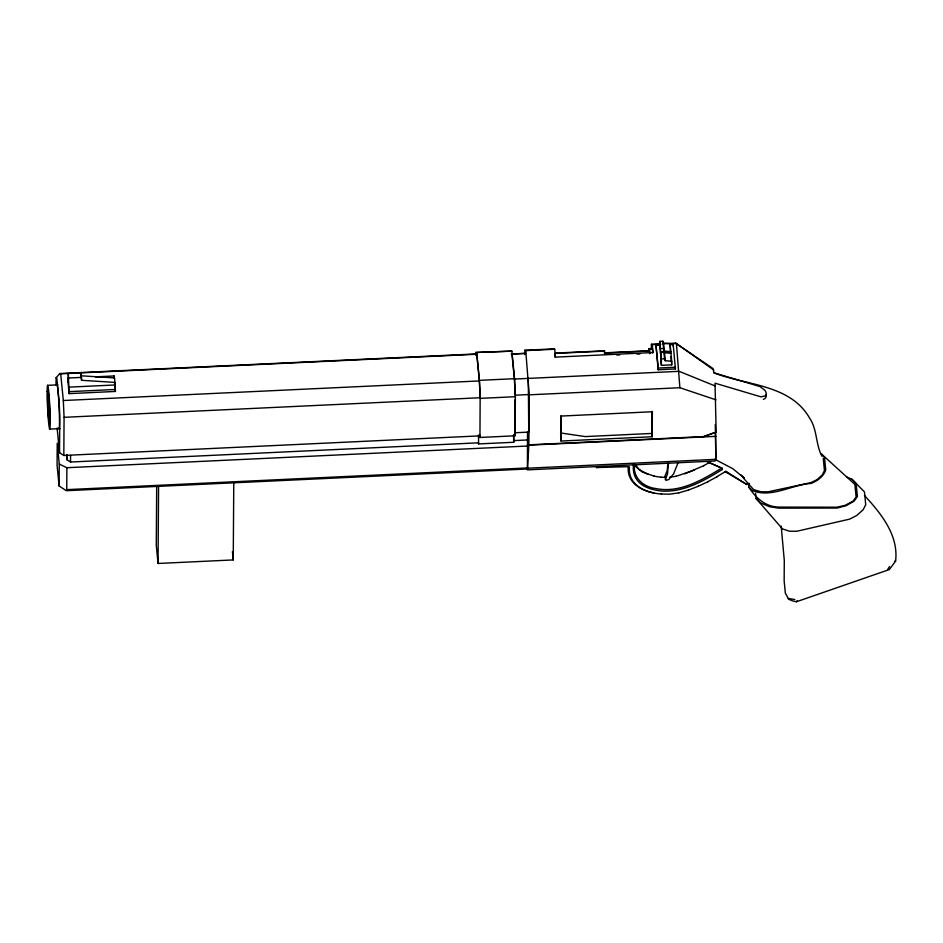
<?xml version="1.0" encoding="UTF-8"?>
<svg xmlns="http://www.w3.org/2000/svg" width="943" height="943" viewBox="0 0 943 943"><rect width="100%" height="100%" fill="white"/><g stroke="black" fill="none" stroke-linecap="round" stroke-linejoin="round"><path stroke-width="1.41" d="M513.758 434.77L513.711 442.267L478.584 443.917L478.478 442.821L70.525 462.023L66.918 459.76L66.941 454.479M475.767 355.417L475.779 352.482L511.86 351.126L514.548 378.697L515.373 396.708L515.078 435.807L479.952 437.458L479.704 434.923M648.831 351.574L648.843 348.71L651.684 348.545L652.379 348.827L652.756 352.953M56.026 384.897L56.085 377.778L59.81 373.546L475.885 353.955L476.769 354.238L479.374 380.937L480.152 397.734L479.952 437.458M59.103 485.999L59.256 464.074L57.228 443.257L57.075 465.194L59.103 485.999L66.316 490.702L527.408 468.989L527.526 431.894M479.881 435.866L63.818 455.457L59.527 452.77L59.786 415.78L59.161 402.307L56.792 378.002L56.085 377.778M63.818 455.457L64.077 417.325L63.311 400.527L60.706 373.829L59.81 373.546M59.256 464.074L66.882 467.716L66.729 489.641L527.832 467.928M69.122 393.632L68.32 373.499L68.261 382.646L67.825 378.143L67.813 380.123L69.122 393.632L115.435 391.451L114.586 377.907L81.122 375.797L81.145 372.898L81.57 380.3L115.022 382.41M70.525 462.023L70.572 455.552M114.115 377.943L114.127 375.962L95.314 376.846M156.691 485.857L156.279 545.349L158.047 563.466L233.239 559.93L233.77 483.016M158.047 563.466L158.577 486.564M478.584 443.917L478.525 435.053M513.711 442.267L513.581 435.242M515.102 399.537L514.878 432.754L528.764 432.106L528.292 378.402M524.827 354.627L524.862 350.242L553.836 348.875L554.708 349.24L555.474 357.126L653.039 352.529L652.273 344.643L651.401 344.278L651.365 348.662M716.161 432.33L715.525 432.083L715.784 459.335L715.112 461.009L527.455 469.85L528.858 444.813L703.502 436.597L716.161 432.33L715.03 383.188L760.907 396.838L765.339 395.848A6.589 4.126 33.9 0 0 764.785 390.213L759.905 386.512L714.028 372.862L712.943 368.501L675.542 343.146L662.764 343.747M528.858 444.813L529.2 394.822L525.734 350.607L524.862 350.242M560.885 415.686L561.05 441.041L652.202 436.75L652.379 411.761L561.226 416.052L561.05 441.041M652.202 436.75L652.037 411.396M660.3 345.126L655.998 345.338L658.19 369.739L675.412 368.937L675.424 367.228L658.202 368.041L658.19 369.739M659.77 341.378L661.42 365.33L671.711 364.847L671.734 361.275L670.025 343.676L663.566 343.087L662.835 341.236L659.77 341.378L661.42 365.33M671.734 361.275L665.275 360.697L664.497 352.717L663.837 351.539L660.772 351.68L661.444 361.758M670.025 343.676L670.532 352.658M673.196 346.222L673.208 344.525L670.343 344.655M660.666 353.79L660.772 351.68M781.193 526.159L784.293 560.496L784.152 580.841L785.342 593.123L788.69 599.276L792.886 600.997L796.422 601.764L889.355 569.548L895.591 561.073C898.762 535.153 880.915 513.298 864.436 495.476M668.045 462.011L667.173 470.71L664.898 476.25L666.029 480.329L668.764 479.539L673.656 473.787L678.158 462.447M668.481 462.895L667.491 474.081L665.228 479.622M633.448 464.428C631.48 483.134 646.639 489.617 662.375 491.091C684.253 492.234 704.268 480.576 722.291 469.52L722.362 468.412L707.439 461.787L722.362 468.412M887.87 569.148L889.544 566.554M796.422 601.764L797.306 600.55M716.892 476.734L725.78 471.311L746.821 484.513L749.473 483.429M703.49 465.771L709.831 462.294M707.686 481.779L717.482 476.521M704.008 465.594L684.795 473.822M697.95 486.376L708.205 481.602M702.936 436.963L714.264 432.566M694.567 470.05L676.037 476.321M688.095 490.207L698.386 486.234M678.524 492.941L688.425 490.101M669.624 477.229L676.214 476.262M678.701 492.883L669.636 494.179L661.291 494.014M648.843 348.71L652.379 348.827M597.473 467.504L596.365 467.563L628.297 466.679L629.476 467.41C627.908 482.144 641.122 490.796 653.923 492.894M651.401 344.278L659.923 343.877M475.779 352.482L511.86 351.126M525.734 350.607L554.708 349.24M652.273 344.643L660.795 344.242M669.318 343.841L676.414 343.511L713.804 370.021M60.706 373.829L476.769 354.238M511.13 354.12L525.852 353.342L511.966 354.002L514.277 377.66M555.592 353.071L604.157 350.82L605.158 354.474M554.814 353.425L604.84 351.102M660.477 348.674L663.554 348.533L664.344 351.055L670.803 351.645L660.513 352.128M68.768 378.002L81.581 377.4M604.298 352.847L648.984 350.749L649.81 353.625M604.887 353.083L649.574 350.985M616.793 355.063L619.681 354.922M636.973 354.108L639.861 353.979M47.574 385.333L57.865 384.85M661.479 358.988L664.556 358.835L665.275 360.697M68.698 387.149L115.011 384.968M69.134 391.651L115.447 389.471M476.734 352.776L479.421 380.347L514.548 378.697M63.311 400.527L479.374 380.937M529.023 394.539L515.137 395.2L514.406 379.051L679.125 371.318L715.372 386.064M529.2 394.822L679.891 387.726L716.008 399.856M64.077 417.325L480.152 397.734M515.373 396.708L480.246 398.359L479.421 380.347M49.79 429.089L60.081 428.605M651.884 433.438L585.249 436.585L560.543 432.955M513.546 440.617L527.467 439.957M528.28 445.19L715.949 436.35M66.882 467.716L527.986 446.004M528.127 468.176L715.784 459.335M726.64 471.524L725.132 471.571L746.821 484.513M661.019 477.252L665.522 477.358M894.86 561.026L895.591 561.073M664.497 352.717L670.968 353.307M654.088 476.215L661.314 477.276M661.573 494.038C646.309 493.059 626.494 485.374 628.297 466.679L629.476 467.41M794.866 599.536L788.383 598.451L788.69 599.276M654.548 476.262L642.348 472.054L635.287 466.278M713.934 372.815C746.125 385.487 790.081 384.19 809.471 417.879C817.463 429.454 815.436 444.118 821.99 456.282M675.542 343.146L676.414 343.511L679.891 387.726M846.873 477.075L851.93 479.221L864.472 491.928L865.721 504.717L863.14 509.762L856.751 515.456L849.631 519.133L796.894 531.239L789.527 531.239L782.454 528.893L756.133 498.552L755.579 493.354M648.395 474.518L639.048 469.531L635.558 464.734M748.895 487.283L752.514 490.678C771.928 498.246 791.896 484.584 811.286 483.417C817.392 480.753 823.569 476.651 825.738 470.027L824.5 457.402L821.424 453.925L854.888 484.407L856.114 497.044L852.955 501.252L845.282 505.271L836.913 507.204L778.93 507.098C765.633 506.91 755.661 497.975 748.895 487.283L748.506 483.488M741.08 475.013L744.239 478.042L732.782 468.683L715.171 459.441L715.961 457.567L715.277 424.515M756.133 498.552L760.412 502.855L769.441 506.686L778.67 508.147L837.16 508.053L846.024 505.707L854.075 501.204L857.399 496.513L856.126 483.5L851.93 479.221M742.825 477.406L753.622 489.641L760.918 491.763L768.215 491.786L810.98 482.604L816.897 479.739L822.32 474.907L824.441 470.581L823.251 458.298M722.291 469.52L721.489 468.2C701.993 480.07 679.479 493.448 655.75 488.533C643.173 486.989 632.564 477.523 634.498 463.921M58.607 428.228L59.044 428.994L59.35 427.144A22.491 1.167 87.3 0 0 59.185 409.097A22.314 1.167 87.3 0 0 56.792 384.544M514.689 431.988L515.078 435.807M673.208 344.525L675.412 368.937M670.921 356.713L671.711 364.847M663.566 343.087L664.344 351.055M662.835 341.236L663.554 348.533M663.837 351.539L664.556 358.835M655.998 345.338L658.202 368.041M232.426 551.561L233.239 559.93M114.127 375.962L114.351 378.214M114.551 382.445L115.435 391.451M81.122 375.797L81.57 380.3M66.493 455.445L66.918 459.76M57.11 427.922L59.527 452.77M649.527 349.004L649.951 353.495M554.932 354.804L555.191 357.538M765.964 394.516A6.966 4.68 23.7 0 1 765.303 398.123A7.591 5.104 23.7 0 1 763.37 399.337M47.15 391.451A21.96 1.143 87.3 0 0 49.366 428.299A21.96 1.143 87.3 0 0 49.543 401.883A21.96 1.143 87.3 0 0 47.15 391.451M47.586 395.883A15.795 0.825 87.3 0 0 49.177 422.381A15.795 0.825 87.3 0 0 49.307 403.38A15.795 0.825 87.3 0 0 47.586 395.883"/></g></svg>
